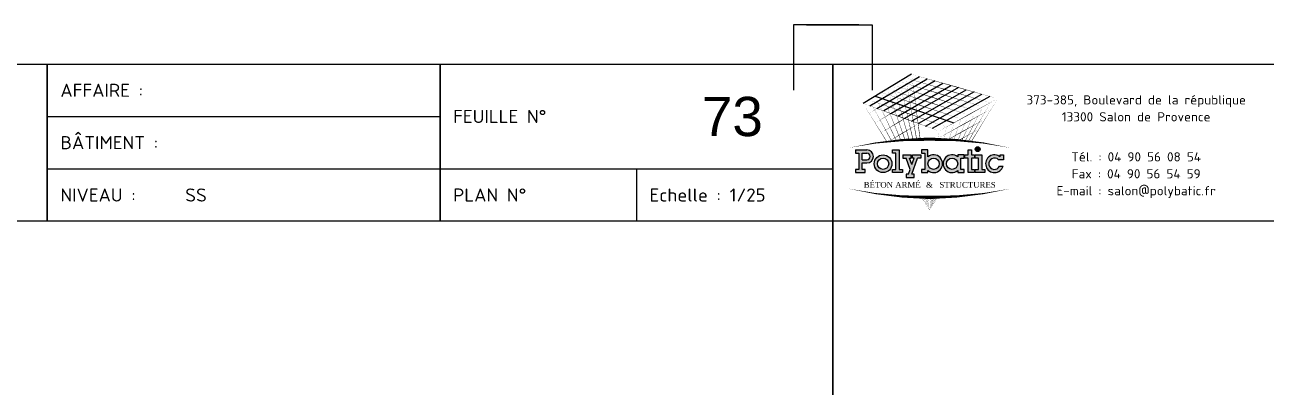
# Model space of a CAD drawing. Extents: x -10329 to 23244, y -15032 to -6928.
# Drawn here: x 5517.9 to 5992, y -14427.5 to -14289.1 of the extents above; entities that cross this region are included whole.
import ezdxf
from ezdxf.enums import TextEntityAlignment as Align

# ---------------------------------------------------------------- set-up
doc = ezdxf.new("R2010")
doc.units = 0
doc.layers.add('Format A4 - Ech 1.25 - Horizontal$0$PYC-CARTOUCHE', color=7, linetype='Continuous')
doc.styles.add('Format A3 - Ech 1.25 - Horizontal$0$ARIAL', font='ARIAL.TTF')
doc.styles.add('Format A3 - Ech 1.25 - Horizontal$0$POLYBATIC', font='TIMES.TTF')
doc.styles.add('Format A3 - Ech 1.25 - Horizontal$0$schéma', font='simplex.shx')

# ---------------------------------------------------------------- blocks, each defined once
blk = doc.blocks.new('Format A3 - Ech 1.25 - Horizontal$0$A$C492E529B')
for color, points in [(140, [(1.412500000000003, 0.7250000000000001, 1), (1.562500000000005, 0.7250000000000001, 1)]), (256, [(-0.9375, 0.7), (-1.137499999999999, 0.7000000000000001), (-1.137500000000001, 0.5999999999999999), (-1.0375, 0.6), (-1.0375, 0.09999999999999998), (-1.137500000000001, 0.09999999999999996), (-1.137499999999999, -4.163336342344337e-17), (-0.8375000000000021, -4.163336342344337e-17), (-0.8375000000000004, 0.09999999999999994), (-0.9374999999999982, 0.09999999999999998)]), (256, [(-0.3674999999999997, 0.45), (-0.2675000000000001, 0.45), (-0.2674999999999983, 0.55), (-0.5234481005020868, 0.55), (-0.5234481005020868, 0.45), (-0.4734481005020861, 0.45), (-0.5425000000000004, 0.2527088585773882), (-0.6115518994979148, 0.45), (-0.5615518994979141, 0.45), (-0.5615518994979141, 0.55), (-0.8175000000000008, 0.55), (-0.8175000000000008, 0.45), (-0.7175000000000011, 0.45), (-0.5954740502510436, 0.1013544292886954), (-0.6484481005020868, -0.04999999999999991), (-0.7175000000000011, -0.04999999999999991), (-0.7175000000000011, -0.1499999999999999), (-0.4675000000000011, -0.1499999999999999), (-0.4675000000000011, -0.04999999999999991), (-0.5424999999999986, -0.0499999999999999)]), (256, [(1.392500000000002, 0.55), (1.2925, 0.55), (1.2925, 0.7000000000000001), (1.192500000000003, 0.7000000000000001), (1.192500000000003, 0.55), (1.092500000000003, 0.55), (1.092500000000003, 0.45), (1.192500000000004, 0.45), (1.192500000000003, -6.938893903907228e-18), (1.392500000000002, -6.938893903907228e-18), (1.392500000000002, 0.1), (1.292500000000004, 0.1), (1.292500000000004, 0.45), (1.392500000000005, 0.45)]), (256, [(1.612500000000002, 0.55), (1.412500000000003, 0.55), (1.412500000000003, 0.45), (1.512500000000003, 0.45), (1.512500000000003, 0.1), (1.412500000000003, 0.09999999999999999), (1.412500000000003, -6.938893903907228e-18), (1.712500000000002, -6.938893903907228e-18), (1.7125, 0.09999999999999999), (1.612500000000002, 0.1)]), (256, [(2.129974487139162, 0.4), (2.282500000000004, 0.4), (2.282500000000002, 0.55), (2.182500000000005, 0.55), (2.182500000000003, 0.487132034355964, 3.359496397493009), (2.272075131106462, 0.2), (2.165613883008421, 0.2, -3.125801635094081)])]:
    blk.add_hatch(color=color).paths.add_polyline_path(points)
h = blk.add_hatch(color=256)
h.paths.add_polyline_path([(-1.982500000000002, 0.1), (-2.082500000000003, 0.1), (-2.082500000000003, 0.2999999999999999), (-1.932500000000003, 0.2999999999999999, 1), (-1.932500000000003, 0.7), (-2.282500000000002, 0.7), (-2.282500000000001, 0.6), (-2.182500000000003, 0.6), (-2.182500000000003, 0.1), (-2.282500000000003, 0.1), (-2.282500000000004, -6.938893903907228e-18), (-1.982500000000003, -6.938893903907228e-18)])
h.paths.add_polyline_path([(-2.082500000000003, 0.3999999999999889), (-2.082500000000003, 0.6), (-1.932500000000003, 0.6, -1), (-1.932500000000003, 0.3999999999999999)], flags=16)
h = blk.add_hatch(color=256)
h.paths.add_polyline_path([(-1.157500000000001, 0.275, 1), (-1.707500000000001, 0.275, 1)])
h.paths.add_polyline_path([(-1.607500000000002, 0.275, -1), (-1.257500000000002, 0.275, -1)], flags=16)
h = blk.add_hatch(color=256)
h.paths.add_polyline_path([(-0.04749999999999943, 0.4871320343559638), (-0.04749999999999766, 0.7000000000000001), (-0.2474999999999987, 0.7), (-0.2474999999999987, 0.6000000000000001), (-0.1474999999999991, 0.6000000000000001), (-0.1474999999999991, 0.1), (-0.2475000000000005, 0.09999999999999999), (-0.2474999999999987, -6.938893903907228e-18), (-0.04749999999999766, -1.387778780781446e-17), (-0.04749999999999943, 0.06286796564403607, 2.121320343559649)])
h.paths.add_polyline_path([(-0.04749999999999943, 0.275, -1), (0.3025000000000002, 0.275, -1)], flags=16)
h = blk.add_hatch(color=256)
h.paths.add_polyline_path([(1.072500000000003, 0.1), (0.9725000000000037, 0.1), (0.9725000000000037, 0.45), (1.072500000000003, 0.45), (1.072500000000003, 0.55), (0.872500000000004, 0.55), (0.872500000000004, 0.4871320343559638, 2.121320343559652), (0.872500000000004, 0.06286796564403632), (0.8725000000000058, -1.387778780781446e-17), (1.072500000000002, 0)])
h.paths.add_polyline_path([(0.5225000000000026, 0.275, -1), (0.8725000000000023, 0.275, -1)], flags=16)
for p, q in [((-0.5954740502510436, 0.101354429288693), (-0.7175000000000011, 0.45)), ((-0.5425000000000004, 0.2527088585773872), (-0.6115518994979148, 0.45)), ((-0.5425000000000004, -0.04999999999999991), (-0.3674999999999997, 0.45)), ((-0.5425000000000004, 0.2527088585773867), (-0.4734481005020861, 0.45)), ((0.872500000000004, 0.55), (0.872500000000004, 0.4871320343559638)), ((1.072500000000003, 0.55), (0.872500000000004, 0.55)), ((0.9725000000000037, 0.1), (0.9725000000000037, 0.45)), ((0.9725000000000037, 0.45), (1.072500000000003, 0.45)), ((1.072500000000003, 0.45), (1.072500000000003, 0.55)), ((-0.6484481005020868, -0.04999999999999991), (-0.5954740502510454, 0.1013544292886897)), ((0.872500000000004, 0.06286796564403632), (0.872500000000004, -6.938893903907228e-18)), ((1.072500000000003, 0.1), (0.9725000000000037, 0.1)), ((1.072500000000003, -6.938893903907228e-18), (1.072500000000003, 0.1)), ((2.165613883008421, 0.2), (2.272075131106462, 0.2)), ((0.872500000000004, -6.938893903907228e-18), (1.072500000000003, -6.938893903907228e-18))]:
    blk.add_line(p, q)
for points in [[(-2.282500000000002, 0.7), (-1.932500000000003, 0.7)], [(-2.282500000000002, 0.7), (-2.282500000000002, 0.6), (-2.182500000000003, 0.6), (-2.182500000000003, 0.1), (-2.282500000000002, 0.1), (-2.282500000000002, -6.938893903907228e-18), (-1.982500000000003, -6.938893903907228e-18), (-1.982500000000003, 0.1), (-2.082500000000003, 0.1), (-2.082500000000003, 0.2999999999999999), (-1.932500000000003, 0.2999999999999999)], [(-2.082500000000003, 0.3999999999999999), (-2.082500000000003, 0.6), (-1.932500000000003, 0.6)], [(-2.082500000000003, 0.3999999999999999), (-1.932500000000003, 0.3999999999999999)], [(-1.137499999999999, 0.7), (-0.9375, 0.7), (-0.9375, 0.09999999999999998), (-0.8375000000000004, 0.09999999999999994), (-0.8375000000000004, -4.163336342344337e-17), (-1.137499999999999, -4.163336342344337e-17), (-1.137499999999999, 0.09999999999999998), (-1.0375, 0.09999999999999998), (-1.0375, 0.6), (-1.137499999999999, 0.6), (-1.137499999999999, 0.7)], [(-0.8175000000000008, 0.55), (-0.5615518994979141, 0.55)], [(-0.8175000000000008, 0.55), (-0.8175000000000008, 0.45), (-0.7175000000000011, 0.45)], [(-0.6115518994979148, 0.45), (-0.5615518994979141, 0.45), (-0.5615518994979141, 0.55)], [(-0.5234481005020868, 0.55), (-0.2675000000000001, 0.55), (-0.2675000000000001, 0.45), (-0.3674999999999997, 0.45)], [(-0.4734481005020861, 0.45), (-0.5234481005020868, 0.45), (-0.5234481005020868, 0.55)], [(-0.2474999999999987, 0.7), (-0.2474999999999987, 0.6000000000000001), (-0.1474999999999991, 0.6000000000000001), (-0.1474999999999991, 0.1), (-0.2474999999999987, 0.1), (-0.2474999999999987, -6.938893903907228e-18), (-0.04749999999999943, -6.938893903907228e-18), (-0.04749999999999943, 0.06286796564403607)], [(-0.04749999999999943, 0.4871320343559638), (-0.04749999999999943, 0.7), (-0.2474999999999987, 0.7)], [(1.092500000000003, 0.55), (1.192500000000003, 0.55), (1.192500000000003, 0.7000000000000001), (1.292500000000002, 0.7000000000000001), (1.292500000000002, 0.55), (1.392500000000004, 0.55), (1.392500000000004, 0.45), (1.292500000000002, 0.45), (1.292500000000002, 0.1), (1.392500000000004, 0.1), (1.392500000000004, -6.938893903907228e-18), (1.192500000000003, -6.938893903907228e-18), (1.192500000000003, 0.45), (1.092500000000003, 0.45)], [(1.092500000000003, 0.45), (1.092500000000003, 0.55)], [(1.412500000000003, 0.45), (1.412500000000003, 0.55), (1.612500000000002, 0.55), (1.612500000000002, 0.1), (1.712500000000002, 0.1), (1.712500000000002, -6.938893903907228e-18), (1.412500000000003, -6.938893903907228e-18), (1.412500000000003, 0.1), (1.512500000000003, 0.1), (1.512500000000003, 0.45), (1.412500000000003, 0.45)], [(2.182500000000003, 0.487132034355964), (2.182500000000003, 0.55), (2.282500000000002, 0.55), (2.282500000000002, 0.4), (2.129974487139162, 0.4)], [(-0.6484481005020868, -0.04999999999999991), (-0.7175000000000011, -0.04999999999999991), (-0.7175000000000011, -0.1499999999999999), (-0.4675000000000011, -0.1499999999999999), (-0.4675000000000011, -0.04999999999999991), (-0.5425000000000004, -0.04999999999999991)]]:
    blk.add_lwpolyline(points)
at = {"color": 140}
blk.add_circle((1.487500000000004, 0.7250000000000001), 0.07500000000000107, dxfattribs=at)
for centre, radius in [((-1.432500000000001, 0.275), 0.275), ((-1.432500000000001, 0.275), 0.175), ((0.1275000000000013, 0.275), 0.175), ((0.6975000000000033, 0.275), 0.175)]:
    blk.add_circle(centre, radius)
for centre, radius, start, end in [((-1.932500000000003, 0.5), 0.2, 270, 90), ((-1.932500000000003, 0.5), 0.1, 270, 90), ((0.1275000000000013, 0.275), 0.275, 230.4788036413577, 129.5211963586423), ((0.6975000000000033, 0.275), 0.275, 50.47880364135766, 309.5211963586423), ((2.007500000000002, 0.275), 0.275, 50.47880364135766, 344.1733798681277), ((2.007500000000002, 0.275), 0.175, 45.58469140280684, 334.6230664748476)]:
    blk.add_arc(centre, radius, start, end)
blk = doc.blocks.new('Format A3 - Ech 1.25 - Horizontal$0$polybatic')
at = {"color": 140}
for p, q in [((3.76137731331576, 2.304990110303061), (2.26137731331576, 1.404990110303061)), ((2.475013676952125, 1.327717383030333), (4.002286404224851, 2.236808292121242)), ((2.688650040588488, 1.250444655757606), (4.243195495133942, 2.168626473939424)), ((4.484104586043033, 2.100444655757606), (2.902286404224852, 1.173171928484879)), ((3.115922767861215, 1.095899201212152), (4.725013676952123, 2.032262837575788)), ((3.329559131497579, 1.018626473939424), (4.965922767861215, 1.96408101939397)), ((2.63637731331576, 1.629990110303061), (5.061377313315759, 0.8049901103030604)), ((5.206831858770306, 1.895899201212151), (3.543195495133942, 0.9413537466666969)), ((3.756831858770306, 0.8640810193939696), (5.447740949679396, 1.827717383030333)), ((5.688650040588487, 1.759535564848515), (3.970468222406669, 0.7868082921212424)), ((4.184104586043033, 0.7095355648485151), (5.929559131497578, 1.691353746666697)), ((6.170468222406669, 1.623171928484879), (4.397740949679396, 0.6322628375757878))]:
    blk.add_line(p, q, dxfattribs=at)
for points in [[(3.01137731331576, 1.854990110303061, 0.02, 0, 0), (3.76137731331576, 2.304990110303061, 0, 0, 0)], [(5.08637731331576, 1.929990110303061, 0.02, 0, 0), (3.76137731331576, 2.304990110303061, 0, 0, 0)], [(4.02374477831049, 0.3014567412524034, 0.01908127018143483, 0, 0), (3.76137731331576, 2.304990110303061, 0, 0, 0)], [(3.81137731331576, 1.923171928484879, 0, 0.02, 0), (3.129559131497579, 1.51408101939397, 0, 0, 0)], [(4.46762731331576, 1.573740110303061, 0.02, 0, 0), (3.19887731331576, 1.967490110303061, 0, 0, 0)], [(3.682586718343648, 0.2880945355433155, 0.01739179883246338, 0, 0), (3.19887731331576, 1.967490110303061, 0, 0, 0)], [(3.238650040588488, 1.782262837575788, 0.02, 0, 0), (4.002286404224851, 2.236808292121242, 0, 0, 0)], [(4.67387731331576, 1.692490110303061, 0.02, 0, 0), (3.38637731331576, 2.07999011030306, 0, 0, 0)], [(3.802007064136599, 0.2939055054243197, 0.01797317841387412, 0, 0), (3.38637731331576, 2.07999011030306, 0, 0, 0)], [(3.465922767861215, 1.709535564848515, 0.02, 0, 0), (4.243195495133942, 2.168626473939424, 0, 0, 0)], [(4.880127313315761, 1.811240110303061, 0.02, 0, 0), (3.57387731331576, 2.192490110303061, 0, 0, 0)], [(3.915642354333631, 0.2983008151701174, 0.01853640900435908, 0, 0), (3.57387731331576, 2.192490110303061, 0, 0, 0)], [(3.693195495133943, 1.636808292121242, 0.02, 0, 0), (4.484104586043033, 2.100444655757606, 0, 0, 0)], [(3.920468222406669, 1.56408101939397, 0.02, 0, 0), (4.725013676952123, 2.032262837575788, 0, 0, 0)], [(4.147740949679397, 1.491353746666697, 0.02, 0, 0), (4.965922767861215, 1.96408101939397, 0, 0, 0)], [(6.41137731331576, 1.554990110303061, 0, 0.02, 0), (5.08637731331576, 1.929990110303061, 0, 0, 0)], [(2.26137731331576, 1.404990110303061, 0, 0.02, 0), (3.01137731331576, 1.854990110303061, 0, 0, 0)], [(2.475013676952125, 1.327717383030333, 0, 0.02, 0), (3.238650040588488, 1.782262837575788, 0, 0, 0)], [(3.84887731331576, 1.21749011030306, 0.02, 0, 0), (2.63637731331576, 1.629990110303061, 0, 0, 0)], [(3.287307627811626, 0.2601218365132527, 0.01554460452527441, 0, 0), (2.63637731331576, 1.629990110303061, 0, 0, 0)], [(2.688650040588488, 1.250444655757606, 0, 0.02, 0), (3.465922767861215, 1.709535564848515, 0, 0, 0)], [(4.05512731331576, 1.336240110303061, 0.02, 0, 0), (2.82387731331576, 1.742490110303061, 0, 0, 0)], [(3.425446327155735, 0.2714263873834584, 0.01617664575031865, 0, 0), (2.82387731331576, 1.742490110303061, 0, 0, 0)], [(2.902286404224852, 1.173171928484879, 0, 0.02, 0), (3.693195495133943, 1.636808292121242, 0, 0, 0)], [(4.26137731331576, 1.45499011030306, 0.02, 0, 0), (3.01137731331576, 1.854990110303061, 0, 0, 0)], [(3.557140617146931, 0.2806728877131451, 0.0167927170409591, 0, 0), (3.01137731331576, 1.854990110303061, 0, 0, 0)], [(3.115922767861215, 1.095899201212152, 0, 0.02, 0), (3.920468222406669, 1.56408101939397, 0, 0, 0)], [(3.861377313315761, 1.541353746666697, 0, 0.02, 0), (3.247740949679397, 1.173171928484879, 0, 0, 0)], [(4.375013676952124, 1.418626473939424, 0.02, 0, 0), (5.206831858770306, 1.895899201212151, 0, 0, 0)], [(5.73637731331576, 1.179990110303061, 0, 0.02, 0), (4.46762731331576, 1.573740110303061, 0, 0, 0)], [(4.60228640422485, 1.345899201212152, 0.02, 0, 0), (5.447740949679396, 1.827717383030333, 0, 0, 0)], [(5.96137731331576, 1.304990110303061, 0, 0.02, 0), (4.67387731331576, 1.692490110303061, 0, 0, 0)], [(4.829559131497579, 1.273171928484879, 0.02, 0, 0), (5.688650040588487, 1.759535564848515, 0, 0, 0)], [(6.18637731331576, 1.429990110303061, 0, 0.02, 0), (4.880127313315761, 1.811240110303061, 0, 0, 0)], [(5.056831858770305, 1.200444655757606, 0.02, 0, 0), (5.929559131497578, 1.691353746666697, 0, 0, 0)], [(5.284104586043032, 1.127717383030333, 0.02, 0, 0), (6.170468222406669, 1.623171928484879, 0, 0, 0)], [(5.51137731331576, 1.054990110303061, 0.02, 0, 0), (6.41137731331576, 1.554990110303061, 0, 0, 0)], [(5.606757819416031, 0.2331152274677916, 0.01532608559809007, 0, 0), (6.41137731331576, 1.554990110303061, 0, 0, 0)], [(3.43637731331576, 0.9799901103030606, 0.02, 0, 0), (2.26137731331576, 1.404990110303061, 0, 0, 0)], [(2.991098644777192, 0.2303167474627071, 0.0142384650041255, 0, 0), (2.26137731331576, 1.404990110303061, 0, 0, 0)], [(2.447740949679397, 1.104990110303061, 0, 0.02, 0), (3.129559131497579, 1.51408101939397, 0, 0, 0)], [(3.64262731331576, 1.098740110303061, 0.02, 0, 0), (2.44887731331576, 1.51749011030306, 0, 0, 0)], [(3.142563589268696, 0.2465078731543928, 0.01489796028892211, 0, 0), (2.44887731331576, 1.51749011030306, 0, 0, 0)], [(2.634104586043033, 0.8049901103030606, 0, 0.02, 0), (3.247740949679397, 1.173171928484879, 0, 0, 0)], [(3.329559131497579, 1.018626473939424, 0, 0.02, 0), (4.147740949679397, 1.491353746666697, 0, 0, 0)], [(3.91137731331576, 1.159535564848515, 0, 0.02, 0), (3.365922767861215, 0.8322628375757879, 0, 0, 0)], [(3.543195495133942, 0.9413537466666969, 0, 0.02, 0), (4.375013676952124, 1.418626473939424, 0, 0, 0)], [(3.756831858770306, 0.8640810193939696, 0, 0.02, 0), (4.60228640422485, 1.345899201212152, 0, 0, 0)], [(5.061377313315759, 0.8049901103030604, 0, 0.02, 0), (3.84887731331576, 1.21749011030306, 0, 0, 0)], [(3.970468222406669, 0.7868082921212424, 0, 0.02, 0), (4.829559131497579, 1.273171928484879, 0, 0, 0)], [(5.28637731331576, 0.9299901103030606, 0, 0.02, 0), (4.05512731331576, 1.336240110303061, 0, 0, 0)], [(4.184104586043033, 0.7095355648485151, 0, 0.02, 0), (5.056831858770305, 1.200444655757606, 0, 0, 0)], [(5.51137731331576, 1.054990110303061, 0, 0.02, 0), (4.26137731331576, 1.45499011030306, 0, 0, 0)], [(5.311076541235386, 0.2622358126559386, 0.01193826728646662, 0, 0), (5.73637731331576, 1.17999011030306, 0, 0, 0)], [(5.402286404224851, 0.7868082921212423, 0.02, 0, 0), (6.220468222406669, 1.241353746666696, 0, 0, 0)], [(5.418694079256206, 0.2525135351572586, 0.01315595718932252, 0, 0), (5.96137731331576, 1.30499011030306, 0, 0, 0)], [(5.516890963477858, 0.2427676499238468, 0.01428237546320859, 0, 0), (6.18637731331576, 1.429990110303061, 0, 0, 0)], [(2.82046822240667, 0.5049901103030604, 0, 0.02, 0), (3.365922767861215, 0.8322628375757877, 0, 0, 0)], [(4.61137731331576, 0.5549901103030606, 0, 0.02, 0), (3.43637731331576, 0.9799901103030606, 0, 0, 0)], [(3.96137731331576, 0.7777173830303332, 0, 0.02, 0), (3.484104586043033, 0.4913537466666971, 0, 0, 0)], [(4.83637731331576, 0.6799901103030604, 0, 0.02, 0), (3.64262731331576, 1.098740110303061, 0, 0, 0)], [(4.397740949679396, 0.6322628375757878, 0, 0.02, 0), (5.284104586043032, 1.127717383030333, 0, 0, 0)], [(4.584104586043033, 0.3322628375757879, 0, 0.02, 0), (5.402286404224851, 0.7868082921212423, 0, 0, 0)], [(4.61137731331576, 0.5549901103030606, 0, 0.02, 0), (5.51137731331576, 1.054990110303061, 0, 0, 0)], [(4.918118799518773, 0.2892594606339088, 0.007640454069172611, 0, 0), (5.061377313315759, 0.8049901103030599, 0, 0, 0)], [(5.062349252810124, 0.280883165761091, 0.009190894789974789, 0, 0), (5.28637731331576, 0.9299901103030603, 0, 0, 0)], [(5.192778971472596, 0.2717691866052814, 0.01061994472810548, 0, 0), (5.51137731331576, 1.054990110303061, 0, 0, 0)], [(5.290348450043366, 0.517044782222438, 0.02, 0, 0), (6.029559131497578, 0.9277173830303336, 0, 0, 0)], [(3.006831858770306, 0.2049901103030605, 0, 0.02, 0), (3.484104586043033, 0.4913537466666968, 0, 0, 0)], [(4.01137731331576, 0.3958992012121513, 0, 0.008166680554242575, 0), (3.844331574706253, 0.2956717580464472, 0, 0.008166680554242575, 0)], [(4.580386630551815, 0.3018995343975132, 0.004132091035192611, 0, 0), (4.61137731331576, 0.5549901103030606, 0, 0, 0)], [(4.758182306309519, 0.2964622187962573, 0.005957714819523154, 0, 0), (4.83637731331576, 0.6799901103030603, 0, 0, 0)], [(4.883477685884955, 0.2910054688010983, 0.008871861971015178, 0.02, 0), (5.293195495133942, 0.5186264739394243, 0, 0, 0)], [(5.181257540952457, 0.2488629640406199, 0.02, 0, 0), (5.838650040588488, 0.6140810193939695, 0, 0, 0)], [(1.811377313315765, 0.03499011030306409, 0, 0.1, -0.05384344768960826), (4.311377313315764, 0.3049901103030637, 0, 0, 0)], [(6.811377313315762, 0.03499011030306409, 0, 0.1, 0.05384344768960826), (4.311377313315764, 0.3049901103030637, 0, 0, 0)], [(5.539642974653981, 0.2403902251879309, 0.003756177844600235, 0, 0), (5.647740949679396, 0.3004446557576056, 0, 0, 0)], [(1.811377313315765, -1.225009889696937, 0, 0.1, 0.05384344768960826), (4.311377313315764, -1.495009889696937, 0, 0, 0)], [(4.31137731331576, -1.89500988969694, 0, 0.004880875997255778, 0), (4.061232418456401, -1.492337619923338, 0, 0.004880875997255778, 0)], [(4.31137731331576, -1.89500988969694, 0, 0.004712748965890945, 0), (4.091939939591463, -1.492953493544368, 0, 0.004712748965890945, 0)], [(4.31137731331576, -1.89500988969694, 0, 0.004556650326482823, 0), (4.120567580894292, -1.493455079675641, 0, 0.004556650326482823, 0)], [(4.31137731331576, -1.89500988969694, 0, 0.004411262474135113, 0), (4.147333490058861, -1.493860708455278, 0, 0.004411262474135113, 0)], [(4.31137731331576, -1.89500988969694, 0, 0.004275461430327855, 0), (4.172424816830105, -1.494185380603703, 0, 0.004275461430327855, 0)], [(4.31137731331576, -1.89500988969694, 0, 0.004148281441649856, 0), (4.196003235719874, -1.494441462987625, 0, 0.004148281441649856, 0)], [(4.31137731331576, -1.89500988969694, 0, 0.004028887250412966, 0), (4.21820929564996, -1.494639219187151, 0, 0.004028887250412966, 0)], [(4.311377313315759, -1.89500988969694, 0, 0.003916552131160211, 0), (4.239165883397493, -1.494787218794006, 0, 0.003916552131160211, 0)], [(4.31137731331576, -1.89500988969694, 0, 0.003916552131160226, 0), (4.239165883397494, -1.494787218794004, 0, 0.003916552131160226, 0)], [(4.31137731331576, -1.89500988969694, 0, 0.003810640317007372, 0), (4.258981008956909, -1.494892656411166, 0, 0.003810640317007372, 0)], [(6.811377313315762, -1.225009889696937, 0, 0.1, -0.05384344768960826), (4.311377313315764, -1.495009889696937, 0, 0, 0)], [(4.311377313315763, -1.895009889696958, 0, 0.006532285630848432, 0), (4.360369455547125, -1.494907394807486, 0, 0.006532285630848432, 0)], [(4.311377313315763, -1.895009889696958, 0, 0.006218010347729611, 0), (4.392988699129713, -1.494725473561859, 0, 0.006218010347729611, 0)], [(4.311377313315763, -1.895009889696958, 0, 0.005933756895271418, 0), (4.422635255102101, -1.494481299266132, 0, 0.005933756895271418, 0)], [(4.311377313315763, -1.895009889696958, 0, 0.005675287768217999, 0), (4.449712452666076, -1.494192691066557, 0, 0.005675287768217999, 0)], [(4.311377313315763, -1.895009889696958, 0, 0.005439146190338219, 0), (4.474551699025909, -1.49387285815951, 0, 0.005439146190338219, 0)], [(4.311377313315763, -1.895009889696958, 0, 0.005222480877568826, 0), (4.497428194579151, -1.49353167223385, 0, 0.005222480877568826, 0)], [(4.311377313315763, -1.895009889696958, 0, 0.005022916659677971, 0), (4.518572625527479, -1.493176556922716, 0, 0.005022916659677971, 0)], [(4.311377313315763, -1.895009889696958, 0, 0.004838457383777845, 0), (4.538180003180349, -1.492813119670421, 0, 0.004838457383777845, 0)], [(4.311377313315763, -1.895009889696958, 0, 0.004667411972294466, 0), (4.556416441861222, -1.492445607086556, 0, 0.004667411972294466, 0)]]:
    blk.add_lwpolyline(points, format="xyseb", dxfattribs=at)
at = {"color": 5}
blk.add_blockref('Format A3 - Ech 1.25 - Horizontal$0$A$C492E529B', (4.311377313315757, -0.7299296154992625), dxfattribs=at)
at = {"lineweight": 60, "style": 'Format A3 - Ech 1.25 - Horizontal$0$POLYBATIC'}
for s, p in [('BÉTON ARMÉ', (2.280456500201744, -1.195009889696959)), ('STRUCTURES', (4.61870695889418, -1.195009889696959))]:
    blk.add_text(s, height=0.18, dxfattribs=at).set_placement(p)
at = {"color": 140, "style": 'Format A3 - Ech 1.25 - Horizontal$0$POLYBATIC'}
blk.add_text('&', height=0.18, dxfattribs=at).set_placement((4.311377313315757, -1.195009889696959), align=Align.CENTER)

msp = doc.modelspace()

# ---------------------------------------------------------------- linework, layer by layer
at = {"layer": 'Format A4 - Ech 1.25 - Horizontal$0$PYC-CARTOUCHE'}
for p, q in [((5526.469102171308, -14324.13240506446), (5676.469102171308, -14324.13240506446)), ((5526.469102171308, -14344.13240506446), (5676.469102171308, -14344.13240506446)), ((5676.469102171308, -14344.13240506446), (5826.469102171308, -14344.13240506446)), ((5751.469102171308, -14344.13240506446), (5751.469102171308, -14364.13240506446))]:
    msp.add_line(p, q, dxfattribs=at)
for points in [[(5836.469102171308, -14289.13240506446), (5811.469102171308, -14289.13240506446), (5811.469102171308, -14314.13240506446)], [(5816.469102171308, -14289.13240506446), (5841.469102171308, -14289.13240506446), (5841.469102171308, -14314.13240506446)]]:
    msp.add_lwpolyline(points, dxfattribs=at)
for points in [[(4806.469102171308, -14304.13240506446), (5826.469102171308, -14304.13240506446), (5826.469102171308, -15016.63240506446), (4806.469102171308, -15016.63240506446)], [(4976.469102171308, -14304.13240506446), (5526.469102171308, -14304.13240506446), (5526.469102171308, -14364.13240506446), (4976.469102171308, -14364.13240506446)], [(5526.469102171308, -14304.13240506446), (5676.469102171308, -14304.13240506446), (5676.469102171308, -14364.13240506446), (5526.469102171308, -14364.13240506446)], [(5676.469102171308, -14304.13240506446), (5826.469102171308, -14304.13240506446), (5826.469102171308, -14364.13240506446), (5676.469102171308, -14364.13240506446)], [(5826.469102171308, -14304.13240506446), (6846.469102171308, -14304.13240506446), (6846.469102171308, -15016.63240506446), (5826.469102171308, -15016.63240506446)], [(5826.469102171308, -14304.13240506446), (5996.469102171308, -14304.13240506446), (5996.469102171308, -14364.13240506446), (5826.469102171308, -14364.13240506446)]]:
    msp.add_lwpolyline(points, close=True, dxfattribs=at)

# ---------------------------------------------------------------- block references
at = {"layer": 'Format A4 - Ech 1.25 - Horizontal$0$PYC-CARTOUCHE', "xscale": 12.375, "yscale": 12.375, "zscale": 12.375}
msp.add_blockref('Format A3 - Ech 1.25 - Horizontal$0$polybatic', (5810.068031534363, -14336.55903415801), dxfattribs=at)

# ---------------------------------------------------------------- texts
at = {"layer": 'Format A4 - Ech 1.25 - Horizontal$0$PYC-CARTOUCHE'}
for s, height, style, p in [('AFFAIRE :', 5, 'Format A3 - Ech 1.25 - Horizontal$0$schéma', (5531.469102171308, -14316.63240506446)), ('73', 15, 'Format A3 - Ech 1.25 - Horizontal$0$ARIAL', (5776.469102171308, -14331.63240506446)), ('FEUILLE N°', 5, 'Format A3 - Ech 1.25 - Horizontal$0$schéma', (5681.469102171308, -14326.63240506446)), ('BÂTIMENT :', 5, 'Format A3 - Ech 1.25 - Horizontal$0$schéma', (5531.469102171308, -14336.63240506446)), ('NIVEAU :', 5, 'Format A3 - Ech 1.25 - Horizontal$0$schéma', (5531.469102171308, -14356.63240506446)), ('SS', 5, 'Format A3 - Ech 1.25 - Horizontal$0$schéma', (5579.170337830728, -14356.63240506446)), ('PLAN N°', 5, 'Format A3 - Ech 1.25 - Horizontal$0$schéma', (5681.469102171308, -14356.63240506446)), ('Echelle : 1/25', 5, 'Format A3 - Ech 1.25 - Horizontal$0$schéma', (5756.469102171308, -14356.63240506446))]:
    msp.add_text(s, height=height, dxfattribs=dict(at, style=style)).set_placement(p)
at = {"layer": 'Format A4 - Ech 1.25 - Horizontal$0$PYC-CARTOUCHE', "style": 'Format A3 - Ech 1.25 - Horizontal$0$schéma'}
for s, p in [('373-385, Boulevard de la république', (5942.374180513521, -14319.53599289414)), ('13300 Salon de Provence', (5942.374180513521, -14326.00941992548)), ('Tél. : 04 90 56 08 54', (5942.374180513521, -14341.29828725636)), ('Fax : 04 90 56 54 59', (5942.374180513521, -14347.7717142877)), ('E-mail : salon@polybatic.fr', (5942.374180513521, -14354.24514131904))]:
    msp.add_text(s, height=3.5, dxfattribs=at).set_placement(p, align=Align.CENTER)

doc.saveas('drawing.dxf')
